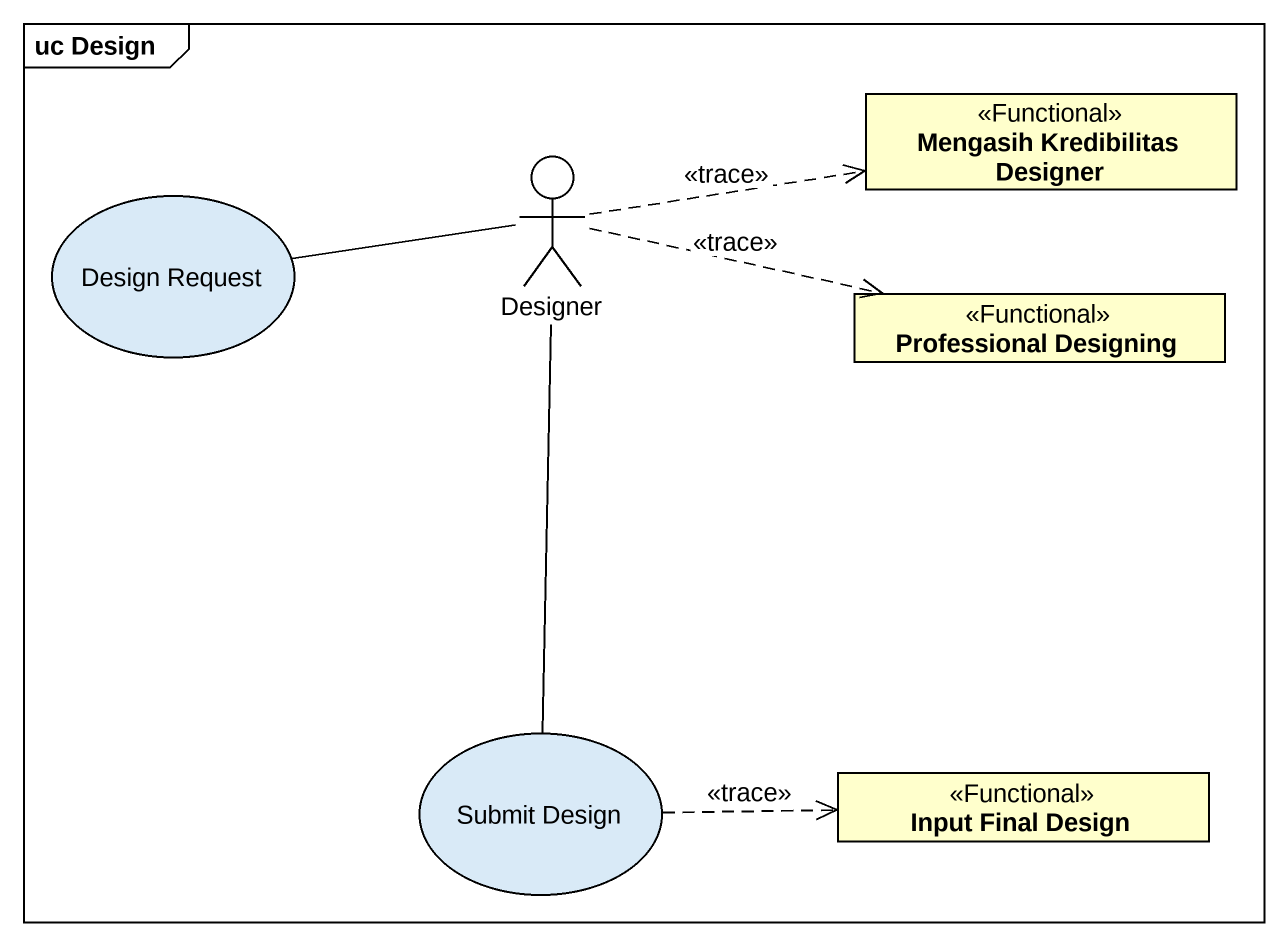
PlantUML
@startuml
mainframe uc Design
allowmixing
hide circle
hide empty members
actor Designer
class "Mengasih Kredibilitas Designer" as Mengasih_Kredibilitas <<Functional>>
usecase "Design Request" as Design_Request
class "Professional Designing" as Professional_Designing <<Functional>>
usecase "Submit Design" as Submit_Design
class "Input Final Design" as Input_Final_Design <<Functional>>
Designer .right.> Mengasih_Kredibilitas : <<trace>>
Designer -left- Design_Request
Designer .right.> Professional_Designing : <<trace>>
Designer -- Submit_Design
Submit_Design .right.> Input_Final_Design : <<trace>>
@enduml
